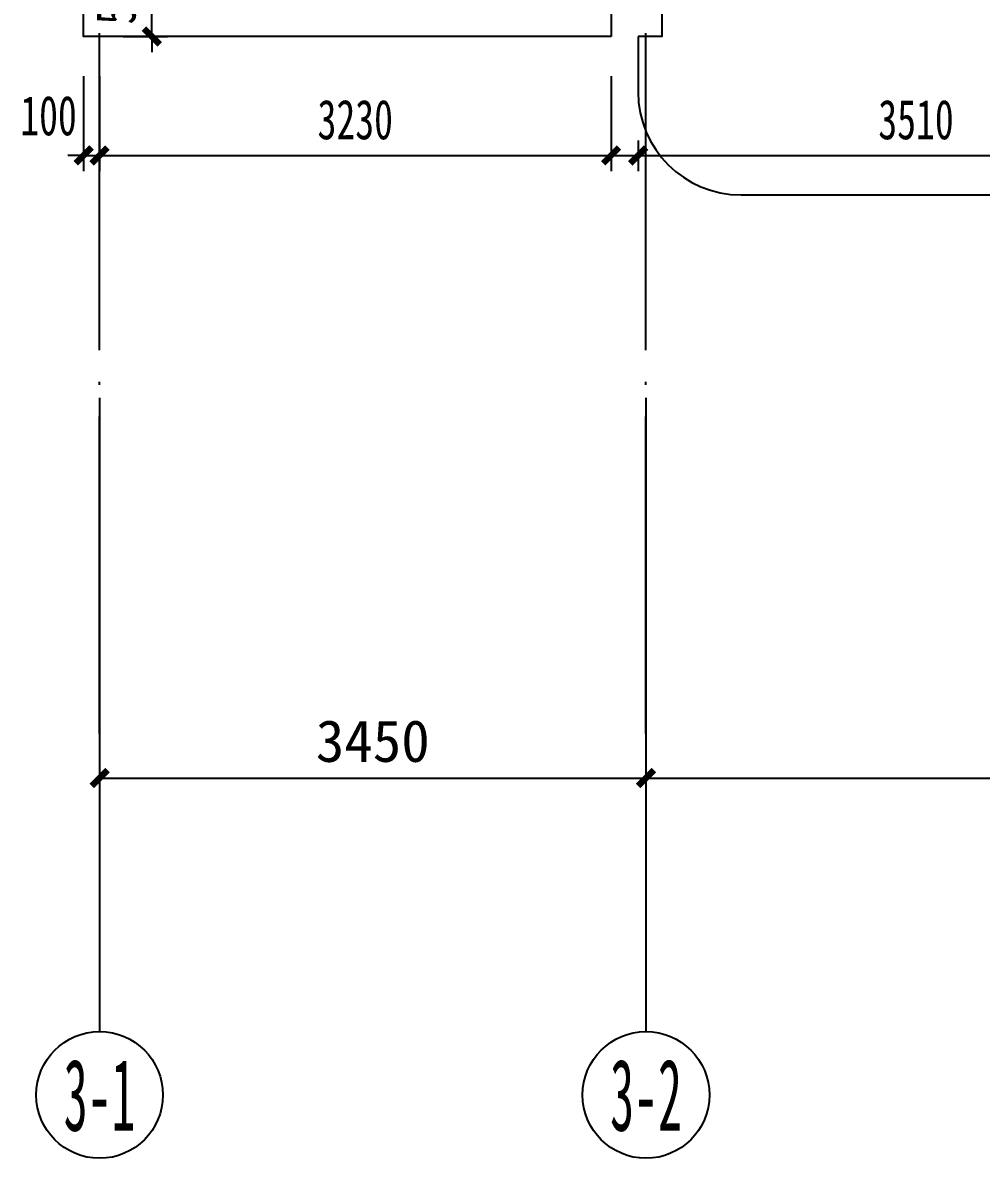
# Model space of a CAD drawing. Extents: x -3200779283 to -8106663, y 659664 to 1123462.
# Drawn here: x -8171186 to -8165133, y 919743 to 926911 of the extents above; entities that cross this region are included whole.
import ezdxf
from ezdxf.enums import TextEntityAlignment as Align

# ---------------------------------------------------------------- set-up
doc = ezdxf.new("R2010")
doc.units = 0
doc.header["$LTSCALE"] = 1000
doc.header["$MEASUREMENT"] = 0
doc.linetypes.add('3#-轴线$0$DOTE', pattern=[2.42, 2, -0.2, 0.02, -0.2])
doc.linetypes.add('DASH', pattern=[0.35, 0.25, -0.1])
doc.layers.get('Defpoints').update_dxf_attribs({"color": 30, "linetype": 'DASH'})
for name, color, linetype in [('3#-轴线$0$3#-轴号$0$A-ANNO-AXIS-CIRC', 3, 'Continuous'), ('3#-轴线$0$3#-轴号$0$A-ANNO-AXIS-TEXT', 7, 'Continuous'), ('3#-轴线$0$3#-轴号$0$A-ANNO-DIMS', 3, 'Continuous'), ('3#-轴线$0$A-ANNO-DOTE', 10, '3#-轴线$0$DOTE'), ('3#-轴线$0$AXIS_TEXT', 7, 'Continuous'), ('3#4#5#$0$S-DIMS-SLAB', 120, 'Continuous'), ('3#4#5#$0$S-PC-SLAB', 6, 'Continuous')]:
    doc.layers.add(name, color=color, linetype=linetype)
doc.styles.add('3#-轴线$0$3#-轴号$0$_TCH_AXIS', font='')
doc.styles.add('3#-轴线$0$3#-轴号$0$_TCH_DIM_T3', font='')
doc.styles.add('3#-轴线$0$COMPLEX', font='COMPLEX')
doc.styles.add('3#4#5#$0$楷体', font='', dxfattribs={"width": 0.7})
doc.styles.get('3#-轴线$0$3#-轴号$0$_TCH_AXIS').set_extended_font_data('SimSun')
doc.styles.get('3#-轴线$0$3#-轴号$0$_TCH_DIM_T3').set_extended_font_data('SimSun')
doc.styles.get('3#4#5#$0$楷体').set_extended_font_data('KaiTi_GB2312')
doc.dimstyles.new('3#-轴线$0$3#-轴号$0$_TCH_ARCH&&100', dxfattribs={"dimtxt": 264.345992, "dimasz": 100, "dimexe": 250, "dimexo": 300, "dimgap": 100, "dimtad": 1, "dimdec": 0, "dimzin": 0, "dimdsep": 46, "dimtxsty": '3#-轴线$0$3#-轴号$0$_TCH_DIM_T3', "dimblk": '3#-轴线$0$3#-轴号$0$_ArchTick', "dimcen": 0.09, "dimclrt": 7, "dimazin": 2, "dimtfac": 1, "dimtdec": 0, "dimtix": 1, "dimtmove": 2, "dimatfit": 3, "dimfxl": 100, "dimtolj": 1, "dimtzin": 0, "dimarcsym": 0})
doc.dimstyles.new('3#4#5#$0$TSSD_100_100', dxfattribs={"dimtxt": 250, "dimasz": 100, "dimexe": 100, "dimexo": 250, "dimgap": 100, "dimtad": 1, "dimdec": 0, "dimzin": 0, "dimdsep": 46, "dimtxsty": '3#4#5#$0$楷体', "dimblk": '3#4#5#$0$_ArchTick', "dimcen": 0, "dimdle": 100, "dimclrt": 7, "dimadec": 0, "dimazin": 0, "dimtfac": 1, "dimtdec": 0, "dimtix": 1, "dimtmove": 2, "dimatfit": 3, "dimfxl": 1, "dimtolj": 1, "dimtzin": 0, "dimarcsym": 0})

# ---------------------------------------------------------------- blocks, each defined once
blk = doc.blocks.new('3#4#5#$0$_ArchTick')
at = {"color": 0, "linetype": 'ByBlock', "const_width": 0.4}
blk.add_lwpolyline([(-0.5, -0.5), (0.5, 0.5)], dxfattribs=at)
blk = doc.blocks.new('*D955')
at = {"layer": '3#4#5#$0$S-DIMS-SLAB', "color": 0, "lineweight": -2, "transparency": 16777216}
for p, q in [((3500.1, -1157.9), (3500.1, -1351.4)), ((7009.8, -1157.9), (7009.8, -1351.4)), ((3400.1, -1251.4), (7109.8, -1251.4))]:
    blk.add_line(p, q, dxfattribs=at)
at = {"layer": 'Defpoints', "color": 0, "transparency": 16777216}
for p in [(3500.1, -907.9), (7009.8, -907.9), (7009.8, -1251.4)]:
    blk.add_point(p, dxfattribs=at)
at = {"layer": '3#4#5#$0$S-DIMS-SLAB', "color": 0, "lineweight": -2, "transparency": 16777216, "xscale": 100, "yscale": 100, "zscale": 100, "rotation": 180}
blk.add_blockref('3#4#5#$0$_ArchTick', (3500.1, -1251.4), dxfattribs=at)
at = {"layer": '3#4#5#$0$S-DIMS-SLAB', "color": 0, "lineweight": -2, "transparency": 16777216, "xscale": 100, "yscale": 100, "zscale": 100}
blk.add_blockref('3#4#5#$0$_ArchTick', (7009.8, -1251.4), dxfattribs=at)
at = {"layer": '3#4#5#$0$S-DIMS-SLAB', "color": 7, "transparency": 16777216, "insert": (5254.9, -1026.4), "char_height": 250, "attachment_point": 5, "style": '3#4#5#$0$楷体'}
blk.add_mtext('\\A1;3510', dxfattribs=at)
blk = doc.blocks.new('*D965')
at = {"layer": '3#4#5#$0$S-DIMS-SLAB', "color": 0, "lineweight": -2, "transparency": 16777216}
for p, q in [((-0.6, -750.2), (-0.6, -1351.4)), ((99, -750.2), (99, -1351.4)), ((-0.6, -1251.4), (-100.6, -1251.4)), ((-0.6, -1251.4), (99, -1251.4)), ((99, -1251.4), (199, -1251.4))]:
    blk.add_line(p, q, dxfattribs=at)
at = {"layer": 'Defpoints', "color": 0, "transparency": 16777216}
for p in [(-0.6, -500.2), (99, -500.2), (99, -1251.4)]:
    blk.add_point(p, dxfattribs=at)
at = {"layer": '3#4#5#$0$S-DIMS-SLAB', "color": 0, "lineweight": -2, "transparency": 16777216, "xscale": 100, "yscale": 100, "zscale": 100}
blk.add_blockref('3#4#5#$0$_ArchTick', (-0.6, -1251.4), dxfattribs=at)
at = {"layer": '3#4#5#$0$S-DIMS-SLAB', "color": 0, "lineweight": -2, "transparency": 16777216, "xscale": 100, "yscale": 100, "zscale": 100, "rotation": 180}
blk.add_blockref('3#4#5#$0$_ArchTick', (99, -1251.4), dxfattribs=at)
at = {"layer": '3#4#5#$0$S-DIMS-SLAB', "color": 7, "transparency": 16777216, "insert": (-222.4, -1001.4), "char_height": 250, "attachment_point": 5, "style": '3#4#5#$0$楷体'}
blk.add_mtext('\\A1;100', dxfattribs=at)
blk = doc.blocks.new('*D972')
at = {"layer": '3#4#5#$0$S-DIMS-SLAB', "color": 0, "lineweight": -2, "transparency": 16777216}
for p, q in [((429.3, 9.8), (429.3, 109.8)), ((249.3, 9.8), (529.3, 9.8)), ((429.3, -500.2), (429.3, 9.8)), ((249.3, -500.2), (529.3, -500.2)), ((429.3, -500.2), (429.3, -600.2))]:
    blk.add_line(p, q, dxfattribs=at)
at = {"layer": 'Defpoints', "color": 0, "transparency": 16777216}
for p in [(-0.7, 9.8), (429.3, 9.8), (-0.7, -500.2)]:
    blk.add_point(p, dxfattribs=at)
at = {"layer": '3#4#5#$0$S-DIMS-SLAB', "color": 0, "lineweight": -2, "transparency": 16777216, "xscale": 100, "yscale": 100, "zscale": 100}
for p, rotation in [((429.3, 9.8), 270), ((429.3, -500.2), 90)]:
    blk.add_blockref('3#4#5#$0$_ArchTick', p, dxfattribs=dict(at, rotation=rotation))
at = {"layer": '3#4#5#$0$S-DIMS-SLAB', "color": 7, "transparency": 16777216, "insert": (204.3, -245.2), "char_height": 250, "attachment_point": 5, "rotation": 90, "style": '3#4#5#$0$楷体'}
blk.add_mtext('\\A1;510', dxfattribs=at)
blk = doc.blocks.new('*D995')
at = {"layer": '3#4#5#$0$S-DIMS-SLAB', "color": 0, "lineweight": -2, "transparency": 16777216}
for p, q in [((99, -750.2), (99, -1351.4)), ((3329.4, -750.2), (3329.4, -1351.4)), ((-1, -1251.4), (3429.4, -1251.4))]:
    blk.add_line(p, q, dxfattribs=at)
at = {"layer": 'Defpoints', "color": 0, "transparency": 16777216}
for p in [(99, -500.2), (3329.4, -500.2), (3329.4, -1251.4)]:
    blk.add_point(p, dxfattribs=at)
at = {"layer": '3#4#5#$0$S-DIMS-SLAB', "color": 0, "lineweight": -2, "transparency": 16777216, "xscale": 100, "yscale": 100, "zscale": 100, "rotation": 180}
blk.add_blockref('3#4#5#$0$_ArchTick', (99, -1251.4), dxfattribs=at)
at = {"layer": '3#4#5#$0$S-DIMS-SLAB', "color": 0, "lineweight": -2, "transparency": 16777216, "xscale": 100, "yscale": 100, "zscale": 100}
blk.add_blockref('3#4#5#$0$_ArchTick', (3329.4, -1251.4), dxfattribs=at)
at = {"layer": '3#4#5#$0$S-DIMS-SLAB', "color": 7, "transparency": 16777216, "insert": (1714.2, -1026.4), "char_height": 250, "attachment_point": 5, "style": '3#4#5#$0$楷体'}
blk.add_mtext('\\A1;3230', dxfattribs=at)
blk = doc.blocks.new('3#-轴线$0$_AXISO')
blk.add_circle((0, 0), 0.5)
at = {"layer": '3#-轴线$0$AXIS_TEXT', "style": '3#-轴线$0$COMPLEX', "width": 1.041667}
blk.add_attdef('A', text='', height=0.56, dxfattribs=at).set_placement((-0.25, -0.28), (0.25, -0.28), align=Align.FIT)
blk = doc.blocks.new('3#-轴线$0$3#-轴号$0$_ArchTick')
at = {"color": 0, "linetype": 'ByBlock', "const_width": 0.4}
blk.add_lwpolyline([(-0.5, -0.5), (0.5, 0.5)], dxfattribs=at)
blk = doc.blocks.new('*D375')
at = {"layer": '3#-轴线$0$3#-轴号$0$A-ANNO-DIMS', "color": 0, "lineweight": -2, "transparency": 16777216}
for p, q in [((0, -15881.5), (0, -16631.5)), ((3450, -15881.5), (3450, -16631.5)), ((0, -16381.5), (3450, -16381.5))]:
    blk.add_line(p, q, dxfattribs=at)
at = {"layer": 'Defpoints', "color": 0, "transparency": 16777216}
for p in [(0, -15581.5), (3450, -15581.5), (3450, -16381.5)]:
    blk.add_point(p, dxfattribs=at)
at = {"layer": '3#-轴线$0$3#-轴号$0$A-ANNO-DIMS', "color": 0, "lineweight": -2, "transparency": 16777216, "xscale": 100, "yscale": 100, "zscale": 100, "rotation": 180}
blk.add_blockref('3#-轴线$0$3#-轴号$0$_ArchTick', (0, -16381.5), dxfattribs=at)
at = {"layer": '3#-轴线$0$3#-轴号$0$A-ANNO-DIMS', "color": 0, "lineweight": -2, "transparency": 16777216, "xscale": 100, "yscale": 100, "zscale": 100}
blk.add_blockref('3#-轴线$0$3#-轴号$0$_ArchTick', (3450, -16381.5), dxfattribs=at)
at = {"layer": '3#-轴线$0$3#-轴号$0$A-ANNO-DIMS', "color": 7, "transparency": 16777216, "insert": (1725, -16149.3), "char_height": 264.35, "attachment_point": 5, "style": '3#-轴线$0$3#-轴号$0$_TCH_DIM_T3'}
blk.add_mtext('\\A1;3450', dxfattribs=at)
blk = doc.blocks.new('*D376')
at = {"layer": '3#-轴线$0$3#-轴号$0$A-ANNO-DIMS', "color": 0, "lineweight": -2, "transparency": 16777216}
for p, q in [((3450, -15881.5), (3450, -16631.5)), ((10450, -15881.5), (10450, -16631.5)), ((3450, -16381.5), (10450, -16381.5))]:
    blk.add_line(p, q, dxfattribs=at)
at = {"layer": 'Defpoints', "color": 0, "transparency": 16777216}
for p in [(3450, -15581.5), (10450, -15581.5), (10450, -16381.5)]:
    blk.add_point(p, dxfattribs=at)
at = {"layer": '3#-轴线$0$3#-轴号$0$A-ANNO-DIMS', "color": 0, "lineweight": -2, "transparency": 16777216, "xscale": 100, "yscale": 100, "zscale": 100, "rotation": 180}
blk.add_blockref('3#-轴线$0$3#-轴号$0$_ArchTick', (3450, -16381.5), dxfattribs=at)
at = {"layer": '3#-轴线$0$3#-轴号$0$A-ANNO-DIMS', "color": 0, "lineweight": -2, "transparency": 16777216, "xscale": 100, "yscale": 100, "zscale": 100}
blk.add_blockref('3#-轴线$0$3#-轴号$0$_ArchTick', (10450, -16381.5), dxfattribs=at)
at = {"layer": '3#-轴线$0$3#-轴号$0$A-ANNO-DIMS', "color": 7, "transparency": 16777216, "insert": (6950, -16149.3), "char_height": 264.35, "attachment_point": 5, "style": '3#-轴线$0$3#-轴号$0$_TCH_DIM_T3'}
blk.add_mtext('\\A1;7000', dxfattribs=at)
blk = doc.blocks.new('3#4#5#$0$A$C7C4D4DCF')
at = {"layer": '3#4#5#$0$S-PC-SLAB'}
blk.add_lwpolyline([(3329.4, -500.2), (-0.6, -500.2), (-0.6, 9.8), (3329.4, 9.8)], close=True, dxfattribs=at)
blk.add_lwpolyline([(3500.1, -500.2), (3500, -850.5, 0.41418), (4150.2, -1500.5), (7009.7, -1500.4), (7009.8, 9.5), (3649.4, 9.6), (3649.4, -500.2), (3500.1, -500.2)], format="xyb", dxfattribs=at)
at = {"layer": '3#4#5#$0$S-DIMS-SLAB'}
dim = blk.add_linear_dim(base=(429.3, 9.8), p1=(-0.7, -500.2), p2=(-0.7, 9.8), angle=90, dimstyle='3#4#5#$0$TSSD_100_100', dxfattribs=at)
dim.commit()
dim.dimension.update_dxf_attribs({"geometry": '*D972', "text_midpoint": (204.3, -245.2)})
dim = blk.add_linear_dim(base=(99, -1251.4), p1=(-0.6, -500.2), p2=(99, -500.2), dimstyle='3#4#5#$0$TSSD_100_100', dxfattribs=at)
dim.commit()
dim.dimension.update_dxf_attribs({"geometry": '*D965', "text_midpoint": (-222.4, -1001.4), "dimtype": 128})
for base, p1, p2, picture, middle in [((3329.4, -1251.4), (99, -500.2), (3329.4, -500.2), '*D995', (1714.2, -1026.4)), ((7009.8, -1251.4), (3500.1, -907.9), (7009.8, -907.9), '*D955', (5254.9, -1026.4))]:
    dim = blk.add_linear_dim(base=base, p1=p1, p2=p2, dimstyle='3#4#5#$0$TSSD_100_100', dxfattribs=at)
    dim.commit()
    dim.dimension.update_dxf_attribs({"geometry": picture, "text_midpoint": middle})
blk = doc.blocks.new('3#-轴线$0$3#-轴号')
at = {"layer": '3#-轴线$0$3#-轴号$0$A-ANNO-AXIS-CIRC'}
for p, q in [((0, -13981.5), (0, -17981.5)), ((3450, -13981.5), (3450, -17981.5))]:
    blk.add_line(p, q, dxfattribs=at)
ref = blk.add_blockref('3#-轴线$0$_AXISO', (0, -18381.5), dxfattribs=dict(at, xscale=800, yscale=800, zscale=800))
ref.add_attrib('A', '3-1', dxfattribs={"layer": '3#-轴线$0$3#-轴号$0$A-ANNO-AXIS-TEXT', "height": 452.55, "style": '3#-轴线$0$3#-轴号$0$_TCH_AXIS', "width": 0.466146}).set_placement((-226.3, -18607.8), (226.3, -18607.8), align=Align.FIT)
ref = blk.add_blockref('3#-轴线$0$_AXISO', (3450, -18381.5), dxfattribs=dict(at, xscale=800, yscale=800, zscale=800))
ref.add_attrib('A', '3-2', dxfattribs={"layer": '3#-轴线$0$3#-轴号$0$A-ANNO-AXIS-TEXT', "height": 452.55, "style": '3#-轴线$0$3#-轴号$0$_TCH_AXIS', "width": 0.466146}).set_placement((3223.7, -18607.8), (3676.3, -18607.8), align=Align.FIT)
at = {"layer": '3#-轴线$0$3#-轴号$0$A-ANNO-DIMS'}
for p1, p2, picture, middle in [((0, -15581.5), (3450, -15581.5), '*D375', (1725, -16149.3)), ((3450, -15581.5), (10450, -15581.5), '*D376', (6950, -16149.3))]:
    dim = blk.add_aligned_dim(p1=p1, p2=p2, distance=-800, dimstyle='3#-轴线$0$3#-轴号$0$_TCH_ARCH&&100', dxfattribs=at)
    dim.commit()
    dim.dimension.update_dxf_attribs({"geometry": picture, "text_midpoint": middle})
blk = doc.blocks.new('3#-轴线')
at = {"layer": '3#-轴线$0$A-ANNO-DOTE'}
for points in [[(0, -16100), (0, 5500)], [(3450, -16100), (3450, -3200)]]:
    blk.add_lwpolyline(points, dxfattribs=at)
blk.add_blockref('3#-轴线$0$3#-轴号', (0, 0))

msp = doc.modelspace()

# ---------------------------------------------------------------- block references
msp.add_blockref('3#-轴线', (-8170700.4, 938524.6))
at = {"layer": '3#4#5#$0$S-PC-SLAB', "color": 1}
msp.add_blockref('3#4#5#$0$A$C7C4D4DCF', (-8170800.4, 927324.8), dxfattribs=at)

doc.saveas('drawing.dxf')
